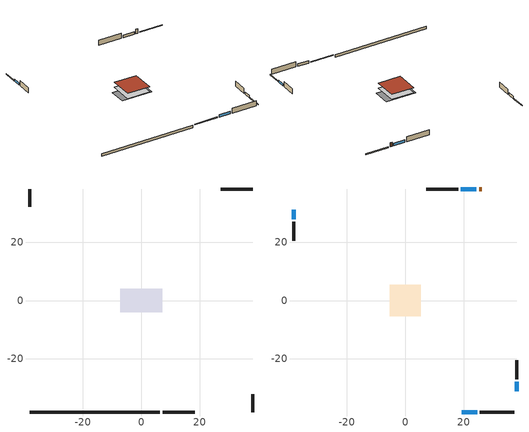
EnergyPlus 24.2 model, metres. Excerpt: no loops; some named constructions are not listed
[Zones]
crawlspace - vented
 floor foundation (Slab1 construction): -7.17,-3.98 -7.17,3.98 7.17,3.98 7.17,-3.98 z-0.91
 wall outside (RimJoist1 construction): 7.33,-38.19 18.36,-38.19 z0.3:0.61
 wall outside (RimJoist2 construction): -38.19,38.19 -38.19,32.07 z0.3:0.61
 wall outside (RimJoist3 construction): 38.19,38.19 27.16,38.19 z0.3:0.61
 wall outside (RimJoist4 construction): 38.19,-38.19 38.19,-32.07 z0.3:0.61
 wall foundation (FoundationWall1 construction): -38.19,-38.19 6.4,-38.19 z-0.91:0.3
conditioned space
 floor to crawlspace - vented (Floor1 construction): -5.34,-5.34 -5.34,5.34 5.34,5.34 5.34,-5.34 z0.3
 wall outside (AdiabaticWallConstruction 1): 26.23,38.19 25.31,38.19 z0.3:2.34
 wall outside (AdiabaticWallConstruction): 19.29,-38.19 24.58,-38.19 / 24.39,38.19 19.09,38.19 z0.3:1.49; -38.19,31.14 -38.19,27.86 / 38.19,-31.14 38.19,-27.86 z0.3:1.37
 wall outside (Wall1 construction): 25.51,-38.19 37.26,-38.19 z0.3:2.74
 wall outside (Wall2 construction): -38.19,26.93 -38.19,20.4 z0.3:2.74
 wall outside (Wall3 construction): 18.17,38.19 7.18,38.19 z0.3:2.74
 wall outside (Wall4 construction): 38.19,-26.93 38.19,-20.4 z0.3:2.74
 window (WindowConstruction): 19.29,-38.19 24.58,-38.19 z0.3:1.49
 window (WindowConstruction 1): -38.19,31.14 -38.19,27.86 z0.3:1.37
 window (WindowConstruction 2): 24.39,38.19 19.09,38.19 z0.3:1.49
 window (WindowConstruction 3): 38.19,-31.14 38.19,-27.86 z0.3:1.37
 door (Door): 26.23,38.19 25.31,38.19 z0.3:2.34
 roof outside (Roof1 construction): -5.34,5.34 -5.34,-5.34 5.34,-5.34 5.34,5.34 z2.74
[Material] Roughness=Rough; Thermal Absorptance=0.9
Name | Thickness {m} | Conductivity {W/m-K} | Density {kg/m3} | Specific Heat {J/kg-K} | Solar Absorptance | Visible Absorptance
floor covering | 0.0127 | 0.0433444 | 54.468 | 1339.84 | 0.6 | 0.6
floor stud and cavity | 0.1397 | 0.923637 | 92.3553 | 1139.71 | 0.7 | 0.7
osb sheathing 0.75 in. | 0.01905 | 0.115458 | 512.64 | 1214.23 | 0.7 | 0.7
[Construction]
Floor1 construction Reversed: floor covering, osb sheathing 0.75 in., floor stud and cavity
[Schedule:Day:Interval]
cooling season schedule day; cooling season schedule day 2; cooling season schedule default day: No, 24:00, 0
cooling season schedule day 1: No, 24:00, 1
[Schedule:Week:Daily]
cooling season schedule Week Rule - Jan1-May26: cooling season schedule day, cooling season schedule day, cooling season schedule day, cooling season schedule day, cooling season schedule day, cooling season schedule day, cooling season schedule day, cooling season schedule default day, cooling season schedule default day, cooling season schedule default day, cooling season schedule default day, cooling season schedule default day
cooling season schedule Week Rule - May27-Jun2: cooling season schedule day, cooling season schedule day, cooling season schedule day, cooling season schedule day, cooling season schedule day, cooling season schedule day 1, cooling season schedule day 1, cooling season schedule default day, cooling season schedule default day, cooling season schedule default day, cooling season schedule default day, cooling season schedule default day
cooling season schedule Week Rule - Jun3-Sep29: cooling season schedule day 1, cooling season schedule day 1, cooling season schedule day 1, cooling season schedule day 1, cooling season schedule day 1, cooling season schedule day 1, cooling season schedule day 1, cooling season schedule default day, cooling season schedule default day, cooling season schedule default day, cooling season schedule default day, cooling season schedule default day
cooling season schedule Week Rule - Sep30-Oct6: cooling season schedule day 1, cooling season schedule day 2, cooling season schedule day 2, cooling season schedule day 2, cooling season schedule day 2, cooling season schedule day 2, cooling season schedule day 2, cooling season schedule default day, cooling season schedule default day, cooling season schedule default day, cooling season schedule default day, cooling season schedule default day
cooling season schedule Week Rule - Oct7-Dec31: cooling season schedule day 2, cooling season schedule day 2, cooling season schedule day 2, cooling season schedule day 2, cooling season schedule day 2, cooling season schedule day 2, cooling season schedule day 2, cooling season schedule default day, cooling season schedule default day, cooling season schedule default day, cooling season schedule default day, cooling season schedule default day
[Schedule:Year]
cooling season schedule: cooling season schedule Week Rule - Jan1-May26, 1, 1, 5, 26, cooling season schedule Week Rule - May27-Jun2, 5, 27, 6, 2, cooling season schedule Week Rule - Jun3-Sep29, 6, 3, 9, 29, cooling season schedule Week Rule - Sep30-Oct6, 9, 30, 10, 6, cooling season schedule Week Rule - Oct7-Dec31, 10, 7, 12, 31
[Schedule:File]
hot_water_dishwasher: File=in.schedules.csv; Column Number=6; Rows to Skip at Top=1; Number of Hours of Data=8760; Column Separator=Comma; Interpolate to Timestep=Yes; Minutes per Item=15; Adjust Schedule for Daylight Savings=Yes
